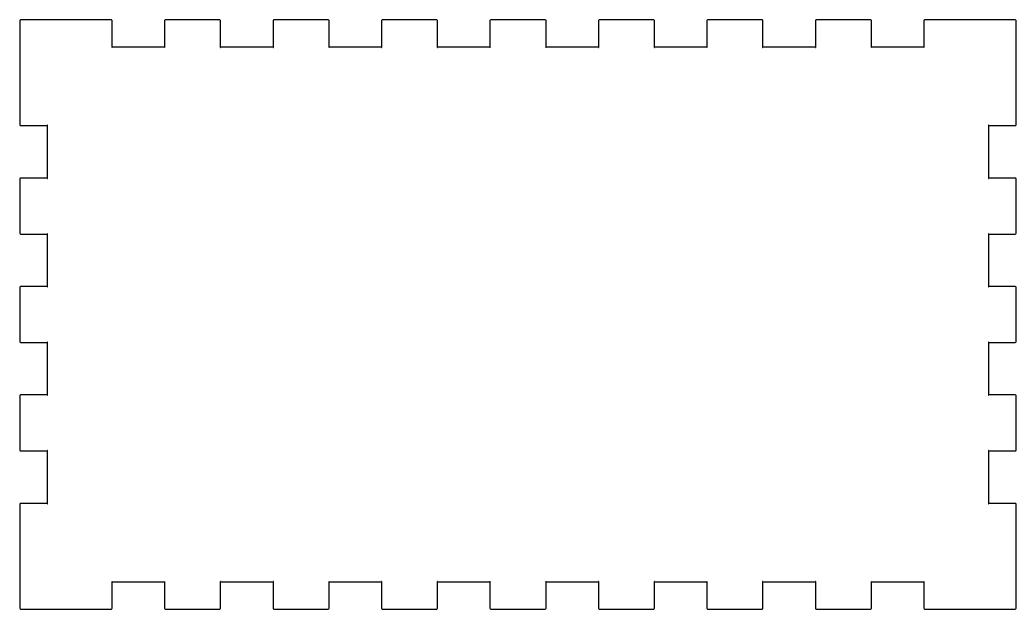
# Model space of a CAD drawing. Header units: millimetres. Extents: x 0 to 282, y 0 to 315.
# Drawn here: x 10 to 120.2, y 88.4 to 153.6 of the extents above; entities that cross this region are included whole.
import ezdxf

# ---------------------------------------------------------------- set-up
doc = ezdxf.new("R2010")
doc.units = ezdxf.units.MM
doc.header["$MEASUREMENT"] = 0
doc.layers.add('Waste-Warriors-Laser-Cut-Box v2_0', color=7, linetype='Continuous')

msp = doc.modelspace()

# ---------------------------------------------------------------- linework, layer by layer
at = {"layer": 'Waste-Warriors-Laser-Cut-Box v2_0'}
for p, q in [((10.0294, 153.571), (10.0004, 153.518)), ((10.0004, 153.518), (10.0004, 153.5)), ((10.0004, 153.5), (10.0004, 150.5)), ((10.0817, 153.6), (10.0294, 153.571)), ((10.0996, 153.6), (10.0817, 153.6)), ((13.0996, 153.6), (10.0996, 153.6)), ((20.1001, 153.6), (13.0996, 153.6)), ((20.1166, 153.6), (20.1001, 153.6)), ((20.1704, 153.571), (20.1166, 153.6)), ((20.2007, 153.518), (20.1704, 153.571)), ((20.2007, 153.5), (20.2007, 153.518)), ((20.2007, 150.6), (20.2007, 153.5)), ((26.0284, 153.571), (25.9994, 153.518)), ((25.9994, 153.518), (25.9994, 153.5)), ((25.9994, 153.5), (25.9994, 150.6)), ((26.0821, 153.6), (26.0284, 153.571)), ((26.1001, 153.6), (26.0821, 153.6)), ((32.1, 153.6), (26.1001, 153.6)), ((32.1166, 153.6), (32.1, 153.6)), ((32.1703, 153.571), (32.1166, 153.6)), ((32.2006, 153.518), (32.1703, 153.571)), ((32.2006, 153.5), (32.2006, 153.518)), ((32.2006, 150.6), (32.2006, 153.5)), ((38.0298, 153.571), (38.0009, 153.518)), ((38.0009, 153.518), (38.0009, 153.5)), ((38.0009, 153.5), (38.0009, 150.6)), ((38.082, 153.6), (38.0298, 153.571)), ((38.1, 153.6), (38.082, 153.6)), ((44.1, 153.6), (38.1, 153.6)), ((44.1166, 153.6), (44.1, 153.6)), ((44.1702, 153.571), (44.1166, 153.6)), ((44.1992, 153.518), (44.1702, 153.571)), ((44.1992, 153.5), (44.1992, 153.518)), ((44.1992, 150.6), (44.1992, 153.5)), ((50.0285, 153.571), (49.9992, 153.518)), ((49.9992, 153.518), (49.9992, 153.5)), ((49.9992, 153.5), (49.9992, 150.6)), ((50.0821, 153.6), (50.0285, 153.571)), ((50.1001, 153.6), (50.0821, 153.6)), ((56.0998, 153.6), (50.1001, 153.6)), ((56.1164, 153.6), (56.0998, 153.6)), ((56.1703, 153.571), (56.1164, 153.6)), ((56.2007, 153.518), (56.1703, 153.571)), ((56.2007, 153.5), (56.2007, 153.518)), ((56.2007, 150.6), (56.2007, 153.5)), ((62.0282, 153.571), (61.9993, 153.518)), ((61.9993, 153.518), (61.9993, 153.5)), ((61.9993, 153.5), (61.9993, 150.6)), ((62.0818, 153.6), (62.0282, 153.571)), ((62.0998, 153.6), (62.0818, 153.6)), ((68.0999, 153.6), (62.0998, 153.6)), ((68.1164, 153.6), (68.0999, 153.6)), ((68.1701, 153.571), (68.1164, 153.6)), ((68.2004, 153.518), (68.1701, 153.571)), ((68.2004, 153.5), (68.2004, 153.518)), ((68.2004, 150.6), (68.2004, 153.5)), ((74.0297, 153.571), (74.0008, 153.518)), ((74.0008, 153.518), (74.0008, 153.5)), ((74.0008, 153.5), (74.0008, 150.6)), ((74.0819, 153.6), (74.0297, 153.571)), ((74.0999, 153.6), (74.0819, 153.6)), ((80.1, 153.6), (74.0999, 153.6)), ((80.1165, 153.6), (80.1, 153.6)), ((80.1702, 153.571), (80.1165, 153.6)), ((80.2005, 153.518), (80.1702, 153.571)), ((80.2005, 153.5), (80.2005, 153.518)), ((80.2005, 150.6), (80.2005, 153.5)), ((86.0294, 153.571), (86.0005, 153.518)), ((86.0005, 153.518), (86.0005, 153.5)), ((86.0005, 153.5), (86.0005, 150.6)), ((86.082, 153.6), (86.0294, 153.571)), ((86.1, 153.6), (86.082, 153.6)), ((92.0997, 153.6), (86.1, 153.6)), ((92.1163, 153.6), (92.0997, 153.6)), ((92.1702, 153.571), (92.1163, 153.6)), ((92.2002, 153.518), (92.1702, 153.571)), ((92.2002, 153.5), (92.2002, 153.518)), ((92.2002, 150.6), (92.2002, 153.5)), ((98.0295, 153.571), (98.0006, 153.518)), ((98.0006, 153.518), (98.0006, 153.5)), ((98.0006, 153.5), (98.0006, 150.6)), ((98.0818, 153.6), (98.0295, 153.571)), ((98.0997, 153.6), (98.0818, 153.6)), ((104.1, 153.6), (98.0997, 153.6)), ((104.116, 153.6), (104.1, 153.6)), ((104.17, 153.571), (104.116, 153.6)), ((104.2, 153.518), (104.17, 153.571)), ((104.2, 153.5), (104.2, 153.518)), ((104.2, 150.6), (104.2, 153.5)), ((110.03, 153.571), (110.001, 153.518)), ((110.001, 153.518), (110.001, 153.5)), ((110.001, 153.5), (110.001, 150.6)), ((110.082, 153.6), (110.03, 153.571)), ((110.1, 153.6), (110.082, 153.6)), ((117.1, 153.6), (110.1, 153.6)), ((120.1, 153.6), (117.1, 153.6)), ((120.117, 153.6), (120.1, 153.6)), ((120.171, 153.571), (120.117, 153.6)), ((120.2, 153.518), (120.171, 153.571)), ((120.2, 153.5), (120.2, 153.518)), ((120.2, 150.5), (120.2, 153.5)), ((10.0004, 150.5), (10.0004, 142)), ((20.1896, 150.6), (20.1579, 150.586)), ((20.1579, 150.586), (20.1621, 150.563)), ((20.1621, 150.563), (20.1855, 150.559)), ((20.1855, 150.559), (20.2007, 150.591)), ((20.2007, 150.6), (20.1896, 150.6)), ((20.2007, 150.591), (20.2007, 150.6)), ((25.9994, 150.6), (20.2007, 150.6)), ((25.9994, 150.6), (25.9994, 150.591)), ((26.0091, 150.6), (25.9994, 150.6)), ((25.9994, 150.591), (26.0132, 150.559)), ((26.0408, 150.586), (26.0091, 150.6)), ((26.0132, 150.559), (26.0367, 150.563)), ((26.0367, 150.563), (26.0408, 150.586)), ((32.1896, 150.6), (32.1579, 150.586)), ((32.1579, 150.586), (32.162, 150.563)), ((32.162, 150.563), (32.1855, 150.559)), ((32.1855, 150.559), (32.2006, 150.591)), ((32.2006, 150.6), (32.1896, 150.6)), ((32.2006, 150.591), (32.2006, 150.6)), ((38.0009, 150.6), (32.2006, 150.6)), ((38.0009, 150.6), (38.0009, 150.591)), ((38.0104, 150.6), (38.0009, 150.6)), ((38.0009, 150.591), (38.0146, 150.559)), ((38.0421, 150.586), (38.0104, 150.6)), ((38.0146, 150.559), (38.0379, 150.563)), ((38.0379, 150.563), (38.0421, 150.586)), ((44.1882, 150.6), (44.1565, 150.586)), ((44.1565, 150.586), (44.1621, 150.563)), ((44.1621, 150.563), (44.184, 150.559)), ((44.184, 150.559), (44.1992, 150.591)), ((44.1992, 150.6), (44.1882, 150.6)), ((44.1992, 150.591), (44.1992, 150.6)), ((49.9992, 150.6), (44.1992, 150.6)), ((50.0091, 150.6), (49.9992, 150.6)), ((49.9992, 150.6), (49.9992, 150.591)), ((49.9992, 150.591), (50.0133, 150.559)), ((50.0408, 150.586), (50.0091, 150.6)), ((50.0133, 150.559), (50.0366, 150.563)), ((50.0366, 150.563), (50.0408, 150.586)), ((56.1894, 150.6), (56.158, 150.586)), ((56.158, 150.586), (56.1619, 150.563)), ((56.1619, 150.563), (56.1855, 150.559)), ((56.1855, 150.559), (56.2007, 150.591)), ((56.2007, 150.6), (56.1894, 150.6)), ((56.2007, 150.591), (56.2007, 150.6)), ((61.9993, 150.6), (56.2007, 150.6)), ((61.9993, 150.6), (61.9993, 150.591)), ((62.0088, 150.6), (61.9993, 150.6)), ((61.9993, 150.591), (62.013, 150.559)), ((62.0406, 150.586), (62.0088, 150.6)), ((62.013, 150.559), (62.0367, 150.563)), ((62.0367, 150.563), (62.0406, 150.586)), ((68.1895, 150.6), (68.1577, 150.586)), ((68.1577, 150.586), (68.162, 150.563)), ((68.162, 150.563), (68.1852, 150.559)), ((68.1852, 150.559), (68.2004, 150.591)), ((68.2004, 150.6), (68.1895, 150.6)), ((74.0008, 150.6), (68.2004, 150.6)), ((68.2004, 150.591), (68.2004, 150.6)), ((74.0103, 150.6), (74.0008, 150.6)), ((74.0008, 150.6), (74.0008, 150.591)), ((74.0008, 150.591), (74.0145, 150.559)), ((74.0421, 150.586), (74.0103, 150.6)), ((74.0145, 150.559), (74.0378, 150.563)), ((74.0378, 150.563), (74.0421, 150.586)), ((80.1896, 150.6), (80.1578, 150.586)), ((80.1578, 150.586), (80.1617, 150.563)), ((80.1617, 150.563), (80.1853, 150.559)), ((80.1853, 150.559), (80.2005, 150.591)), ((80.2005, 150.6), (80.1896, 150.6)), ((80.2005, 150.591), (80.2005, 150.6)), ((86.0005, 150.6), (80.2005, 150.6)), ((86.0104, 150.6), (86.0005, 150.6)), ((86.0005, 150.6), (86.0005, 150.591)), ((86.0005, 150.591), (86.0143, 150.559)), ((86.0418, 150.586), (86.0104, 150.6)), ((86.0143, 150.559), (86.0379, 150.563)), ((86.0379, 150.563), (86.0418, 150.586)), ((92.1893, 150.6), (92.1576, 150.586)), ((92.1576, 150.586), (92.1618, 150.563)), ((92.1618, 150.563), (92.1854, 150.559)), ((92.1854, 150.559), (92.2002, 150.591)), ((92.2002, 150.6), (92.1893, 150.6)), ((98.0006, 150.6), (92.2002, 150.6)), ((92.2002, 150.591), (92.2002, 150.6)), ((98.0006, 150.6), (98.0006, 150.591)), ((98.0101, 150.6), (98.0006, 150.6)), ((98.0006, 150.591), (98.0144, 150.559)), ((98.0419, 150.586), (98.0101, 150.6)), ((98.0144, 150.559), (98.0377, 150.563)), ((98.0377, 150.563), (98.0419, 150.586)), ((104.189, 150.6), (104.158, 150.586)), ((104.158, 150.586), (104.162, 150.563)), ((104.162, 150.563), (104.185, 150.559)), ((104.185, 150.559), (104.2, 150.591)), ((104.2, 150.6), (104.189, 150.6)), ((110.001, 150.6), (104.2, 150.6)), ((104.2, 150.591), (104.2, 150.6)), ((110.01, 150.6), (110.001, 150.6)), ((110.001, 150.6), (110.001, 150.591)), ((110.001, 150.591), (110.014, 150.559)), ((110.042, 150.586), (110.01, 150.6)), ((110.014, 150.559), (110.038, 150.563)), ((110.038, 150.563), (110.042, 150.586)), ((120.2, 142), (120.2, 150.5)), ((10.0004, 142), (10.0004, 141.984)), ((10.0004, 141.984), (10.0294, 141.93)), ((10.0294, 141.93), (10.0817, 141.899)), ((10.0817, 141.899), (10.0996, 141.899)), ((10.0996, 141.899), (13.0004, 141.899)), ((13.0142, 141.942), (13.0004, 141.911)), ((13.0004, 141.911), (13.0004, 141.899)), ((13.0004, 141.899), (13.0101, 141.899)), ((13.0004, 141.899), (13.0004, 136.101)), ((13.0101, 141.899), (13.0418, 141.914)), ((13.0376, 141.938), (13.0142, 141.942)), ((13.0418, 141.914), (13.0376, 141.938)), ((117.162, 141.938), (117.157, 141.914)), ((117.157, 141.914), (117.189, 141.899)), ((117.184, 141.942), (117.162, 141.938)), ((117.199, 141.911), (117.184, 141.942)), ((117.189, 141.899), (117.199, 141.899)), ((117.199, 141.899), (117.199, 141.911)), ((117.199, 136.101), (117.199, 141.899)), ((117.199, 141.899), (120.1, 141.899)), ((120.1, 141.899), (120.117, 141.899)), ((120.117, 141.899), (120.171, 141.93)), ((120.171, 141.93), (120.2, 141.984)), ((120.2, 141.984), (120.2, 142)), ((10.0294, 136.072), (10.0004, 136.018)), ((10.0004, 136.018), (10.0004, 136)), ((10.0004, 136), (10.0004, 130)), ((10.0817, 136.101), (10.0294, 136.072)), ((10.0996, 136.101), (10.0817, 136.101)), ((13.0004, 136.101), (10.0996, 136.101)), ((13.0004, 136.101), (13.0004, 136.091)), ((13.0101, 136.101), (13.0004, 136.101)), ((13.0004, 136.091), (13.0142, 136.059)), ((13.0418, 136.087), (13.0101, 136.101)), ((13.0142, 136.059), (13.0376, 136.063)), ((13.0376, 136.063), (13.0418, 136.087)), ((117.189, 136.101), (117.157, 136.087)), ((117.157, 136.087), (117.162, 136.063)), ((117.162, 136.063), (117.184, 136.059)), ((117.184, 136.059), (117.199, 136.091)), ((117.199, 136.101), (117.189, 136.101)), ((120.1, 136.101), (117.199, 136.101)), ((117.199, 136.091), (117.199, 136.101)), ((120.117, 136.101), (120.1, 136.101)), ((120.171, 136.072), (120.117, 136.101)), ((120.2, 136.018), (120.171, 136.072)), ((120.2, 136), (120.2, 136.018)), ((120.2, 130), (120.2, 136)), ((10.0004, 130), (10.0004, 129.983)), ((10.0004, 129.983), (10.0294, 129.93)), ((10.0294, 129.93), (10.0817, 129.899)), ((10.0817, 129.899), (10.0996, 129.899)), ((10.0996, 129.899), (13.0004, 129.899)), ((13.0142, 129.942), (13.0004, 129.91)), ((13.0004, 129.91), (13.0004, 129.899)), ((13.0004, 129.899), (13.0004, 124.101)), ((13.0004, 129.899), (13.0101, 129.899)), ((13.0101, 129.899), (13.0418, 129.915)), ((13.0376, 129.938), (13.0142, 129.942)), ((13.0418, 129.915), (13.0376, 129.938)), ((117.162, 129.938), (117.157, 129.915)), ((117.157, 129.915), (117.189, 129.899)), ((117.184, 129.942), (117.162, 129.938)), ((117.199, 129.91), (117.184, 129.942)), ((117.189, 129.899), (117.199, 129.899)), ((117.199, 129.899), (117.199, 129.91)), ((117.199, 129.899), (120.1, 129.899)), ((117.199, 124.101), (117.199, 129.899)), ((120.1, 129.899), (120.117, 129.899)), ((120.117, 129.899), (120.171, 129.93)), ((120.171, 129.93), (120.2, 129.983)), ((120.2, 129.983), (120.2, 130)), ((10.0294, 124.072), (10.0004, 124.018)), ((10.0004, 124.018), (10.0004, 124)), ((10.0004, 124), (10.0004, 118)), ((10.0817, 124.101), (10.0294, 124.072)), ((10.0996, 124.101), (10.0817, 124.101)), ((13.0004, 124.101), (10.0996, 124.101)), ((13.0004, 124.101), (13.0004, 124.091)), ((13.0101, 124.101), (13.0004, 124.101)), ((13.0004, 124.091), (13.0142, 124.059)), ((13.0418, 124.087), (13.0101, 124.101)), ((13.0142, 124.059), (13.0376, 124.063)), ((13.0376, 124.063), (13.0418, 124.087)), ((117.189, 124.101), (117.157, 124.087)), ((117.157, 124.087), (117.162, 124.063)), ((117.162, 124.063), (117.184, 124.059)), ((117.184, 124.059), (117.199, 124.091)), ((117.199, 124.101), (117.189, 124.101)), ((117.199, 124.091), (117.199, 124.101)), ((120.1, 124.101), (117.199, 124.101)), ((120.117, 124.101), (120.1, 124.101)), ((120.171, 124.072), (120.117, 124.101)), ((120.2, 124.018), (120.171, 124.072)), ((120.2, 124), (120.2, 124.018)), ((120.2, 118), (120.2, 124)), ((10.0004, 118), (10.0004, 117.983)), ((10.0004, 117.983), (10.0294, 117.93)), ((10.0294, 117.93), (10.0817, 117.899)), ((13.0142, 117.942), (13.0004, 117.91)), ((13.0101, 117.899), (13.0418, 117.915)), ((13.0376, 117.938), (13.0142, 117.942)), ((13.0418, 117.915), (13.0376, 117.938)), ((117.162, 117.938), (117.157, 117.915)), ((117.157, 117.915), (117.189, 117.899)), ((117.184, 117.942), (117.162, 117.938)), ((117.199, 117.91), (117.184, 117.942)), ((120.117, 117.899), (120.171, 117.93)), ((120.171, 117.93), (120.2, 117.983)), ((120.2, 117.983), (120.2, 118)), ((10.0817, 117.899), (10.0996, 117.899)), ((10.0996, 117.899), (13.0004, 117.899)), ((13.0004, 117.91), (13.0004, 117.899)), ((13.0004, 117.899), (13.0004, 112.101)), ((13.0004, 117.899), (13.0101, 117.899)), ((117.189, 117.899), (117.199, 117.899)), ((117.199, 117.899), (117.199, 117.91)), ((117.199, 112.101), (117.199, 117.899)), ((117.199, 117.899), (120.1, 117.899)), ((120.1, 117.899), (120.117, 117.899)), ((10.0294, 112.072), (10.0004, 112.018)), ((10.0004, 112.018), (10.0004, 112)), ((10.0004, 112), (10.0004, 106)), ((10.0817, 112.101), (10.0294, 112.072)), ((10.0996, 112.101), (10.0817, 112.101)), ((13.0004, 112.101), (10.0996, 112.101)), ((13.0101, 112.101), (13.0004, 112.101)), ((13.0004, 112.101), (13.0004, 112.091)), ((13.0004, 112.091), (13.0142, 112.059)), ((13.0418, 112.087), (13.0101, 112.101)), ((13.0142, 112.059), (13.0376, 112.063)), ((13.0376, 112.063), (13.0418, 112.087)), ((117.189, 112.101), (117.157, 112.087)), ((117.157, 112.087), (117.162, 112.063)), ((117.162, 112.063), (117.184, 112.059)), ((117.184, 112.059), (117.199, 112.091)), ((117.199, 112.101), (117.189, 112.101)), ((117.199, 112.091), (117.199, 112.101)), ((120.1, 112.101), (117.199, 112.101)), ((120.117, 112.101), (120.1, 112.101)), ((120.171, 112.072), (120.117, 112.101)), ((120.2, 112.018), (120.171, 112.072)), ((120.2, 112), (120.2, 112.018)), ((120.2, 106), (120.2, 112)), ((10.0004, 106), (10.0004, 105.984)), ((10.0004, 105.984), (10.0294, 105.93)), ((10.0294, 105.93), (10.0817, 105.9)), ((10.0817, 105.9), (10.0996, 105.9)), ((10.0996, 105.9), (13.0004, 105.9)), ((13.0142, 105.942), (13.0004, 105.911)), ((13.0004, 105.911), (13.0004, 105.9)), ((13.0004, 105.9), (13.0101, 105.9)), ((13.0004, 105.9), (13.0004, 100.099)), ((13.0101, 105.9), (13.0418, 105.914)), ((13.0376, 105.938), (13.0142, 105.942)), ((13.0418, 105.914), (13.0376, 105.938)), ((117.162, 105.938), (117.157, 105.914)), ((117.157, 105.914), (117.189, 105.9)), ((117.184, 105.942), (117.162, 105.938)), ((117.199, 105.911), (117.184, 105.942)), ((117.189, 105.9), (117.199, 105.9)), ((117.199, 105.9), (117.199, 105.911)), ((117.199, 100.099), (117.199, 105.9)), ((117.199, 105.9), (120.1, 105.9)), ((120.1, 105.9), (120.117, 105.9)), ((120.117, 105.9), (120.171, 105.93)), ((120.171, 105.93), (120.2, 105.984)), ((120.2, 105.984), (120.2, 106)), ((10.0294, 100.07), (10.0004, 100.018)), ((10.0004, 100.018), (10.0004, 100)), ((10.0004, 100), (10.0004, 91.5003)), ((10.0817, 100.099), (10.0294, 100.07)), ((10.0996, 100.099), (10.0817, 100.099)), ((13.0004, 100.099), (10.0996, 100.099)), ((13.0004, 100.099), (13.0004, 100.09)), ((13.0101, 100.099), (13.0004, 100.099)), ((13.0004, 100.09), (13.0142, 100.058)), ((13.0418, 100.086), (13.0101, 100.099)), ((13.0142, 100.058), (13.0376, 100.062)), ((13.0376, 100.062), (13.0418, 100.086)), ((117.189, 100.099), (117.157, 100.086)), ((117.157, 100.086), (117.162, 100.062)), ((117.162, 100.062), (117.184, 100.058)), ((117.184, 100.058), (117.199, 100.09)), ((117.199, 100.099), (117.189, 100.099)), ((117.199, 100.09), (117.199, 100.099)), ((120.1, 100.099), (117.199, 100.099)), ((120.117, 100.099), (120.1, 100.099)), ((120.171, 100.07), (120.117, 100.099)), ((120.2, 100.018), (120.171, 100.07)), ((120.2, 100), (120.2, 100.018)), ((120.2, 91.5003), (120.2, 100)), ((10.0004, 91.5003), (10.0004, 88.5003)), ((120.2, 88.5003), (120.2, 91.5003)), ((20.1621, 91.4382), (20.1579, 91.415)), ((20.1579, 91.415), (20.1896, 91.3998)), ((20.1855, 91.4425), (20.1621, 91.4382)), ((20.2007, 91.4107), (20.1855, 91.4425)), ((20.1896, 91.3998), (20.2007, 91.3998)), ((20.2007, 91.3998), (20.2007, 91.4107)), ((20.2007, 91.3998), (25.9994, 91.3998)), ((20.2007, 88.5003), (20.2007, 91.3998)), ((26.0132, 91.4425), (25.9994, 91.4107)), ((25.9994, 91.4107), (25.9994, 91.3998)), ((25.9994, 91.3998), (26.0091, 91.3998)), ((25.9994, 91.3998), (25.9994, 88.5003)), ((26.0091, 91.3998), (26.0408, 91.415)), ((26.0367, 91.4382), (26.0132, 91.4425)), ((26.0408, 91.415), (26.0367, 91.4382)), ((32.162, 91.4382), (32.1579, 91.415)), ((32.1579, 91.415), (32.1896, 91.3998)), ((32.1855, 91.4425), (32.162, 91.4382)), ((32.2006, 91.4107), (32.1855, 91.4425)), ((32.1896, 91.3998), (32.2006, 91.3998)), ((32.2006, 91.3998), (32.2006, 91.4107)), ((32.2006, 88.5003), (32.2006, 91.3998)), ((32.2006, 91.3998), (38.0009, 91.3998)), ((38.0146, 91.4425), (38.0009, 91.4107)), ((38.0009, 91.4107), (38.0009, 91.3998)), ((38.0009, 91.3998), (38.0009, 88.5003)), ((38.0009, 91.3998), (38.0104, 91.3998)), ((38.0104, 91.3998), (38.0421, 91.415)), ((38.0379, 91.4382), (38.0146, 91.4425)), ((38.0421, 91.415), (38.0379, 91.4382)), ((44.1621, 91.4382), (44.1565, 91.415)), ((44.1565, 91.415), (44.1882, 91.3998)), ((44.184, 91.4425), (44.1621, 91.4382)), ((44.1992, 91.4107), (44.184, 91.4425)), ((44.1882, 91.3998), (44.1992, 91.3998)), ((44.1992, 91.3998), (44.1992, 91.4107)), ((44.1992, 91.3998), (49.9992, 91.3998)), ((44.1992, 88.5003), (44.1992, 91.3998)), ((50.0133, 91.4425), (49.9992, 91.4107)), ((49.9992, 91.4107), (49.9992, 91.3998)), ((49.9992, 91.3998), (50.0091, 91.3998)), ((49.9992, 91.3998), (49.9992, 88.5003)), ((50.0091, 91.3998), (50.0408, 91.415)), ((50.0366, 91.4382), (50.0133, 91.4425)), ((50.0408, 91.415), (50.0366, 91.4382)), ((56.1619, 91.4382), (56.158, 91.415)), ((56.158, 91.415), (56.1894, 91.3998)), ((56.1855, 91.4425), (56.1619, 91.4382)), ((56.2007, 91.4107), (56.1855, 91.4425)), ((56.1894, 91.3998), (56.2007, 91.3998)), ((56.2007, 91.3998), (56.2007, 91.4107)), ((56.2007, 91.3998), (61.9993, 91.3998)), ((56.2007, 88.5003), (56.2007, 91.3998)), ((62.013, 91.4425), (61.9993, 91.4107)), ((61.9993, 91.4107), (61.9993, 91.3998)), ((61.9993, 91.3998), (62.0088, 91.3998)), ((61.9993, 91.3998), (61.9993, 88.5003)), ((62.0088, 91.3998), (62.0406, 91.415)), ((62.0367, 91.4382), (62.013, 91.4425)), ((62.0406, 91.415), (62.0367, 91.4382)), ((68.162, 91.4382), (68.1577, 91.415)), ((68.1577, 91.415), (68.1895, 91.3998)), ((68.1852, 91.4425), (68.162, 91.4382)), ((68.2004, 91.4107), (68.1852, 91.4425)), ((68.1895, 91.3998), (68.2004, 91.3998)), ((68.2004, 91.3998), (68.2004, 91.4107)), ((68.2004, 91.3998), (74.0008, 91.3998)), ((68.2004, 88.5003), (68.2004, 91.3998)), ((74.0145, 91.4425), (74.0008, 91.4107)), ((74.0008, 91.4107), (74.0008, 91.3998)), ((74.0008, 91.3998), (74.0103, 91.3998)), ((74.0008, 91.3998), (74.0008, 88.5003)), ((74.0103, 91.3998), (74.0421, 91.415)), ((74.0378, 91.4382), (74.0145, 91.4425)), ((74.0421, 91.415), (74.0378, 91.4382)), ((80.1617, 91.4382), (80.1578, 91.415)), ((80.1578, 91.415), (80.1896, 91.3998)), ((80.1853, 91.4425), (80.1617, 91.4382)), ((80.2005, 91.4107), (80.1853, 91.4425)), ((80.1896, 91.3998), (80.2005, 91.3998)), ((80.2005, 91.3998), (80.2005, 91.4107)), ((80.2005, 88.5003), (80.2005, 91.3998)), ((80.2005, 91.3998), (86.0005, 91.3998)), ((86.0143, 91.4425), (86.0005, 91.4107)), ((86.0005, 91.4107), (86.0005, 91.3998)), ((86.0005, 91.3998), (86.0104, 91.3998)), ((86.0005, 91.3998), (86.0005, 88.5003)), ((86.0104, 91.3998), (86.0418, 91.415)), ((86.0379, 91.4382), (86.0143, 91.4425)), ((86.0418, 91.415), (86.0379, 91.4382)), ((92.1618, 91.4382), (92.1576, 91.415)), ((92.1576, 91.415), (92.1893, 91.3998)), ((92.1854, 91.4425), (92.1618, 91.4382)), ((92.2002, 91.4107), (92.1854, 91.4425)), ((92.1893, 91.3998), (92.2002, 91.3998)), ((92.2002, 91.3998), (92.2002, 91.4107)), ((92.2002, 88.5003), (92.2002, 91.3998)), ((92.2002, 91.3998), (98.0006, 91.3998)), ((98.0144, 91.4425), (98.0006, 91.4107)), ((98.0006, 91.4107), (98.0006, 91.3998)), ((98.0006, 91.3998), (98.0101, 91.3998)), ((98.0006, 91.3998), (98.0006, 88.5003)), ((98.0101, 91.3998), (98.0419, 91.415)), ((98.0377, 91.4382), (98.0144, 91.4425)), ((98.0419, 91.415), (98.0377, 91.4382)), ((104.162, 91.4382), (104.158, 91.415)), ((104.158, 91.415), (104.189, 91.3998)), ((104.185, 91.4425), (104.162, 91.4382)), ((104.2, 91.4107), (104.185, 91.4425)), ((104.189, 91.3998), (104.2, 91.3998)), ((104.2, 91.3998), (104.2, 91.4107)), ((104.2, 91.3998), (110.001, 91.3998)), ((104.2, 88.5003), (104.2, 91.3998)), ((110.014, 91.4425), (110.001, 91.4107)), ((110.001, 91.4107), (110.001, 91.3998)), ((110.001, 91.3998), (110.001, 88.5003)), ((110.001, 91.3998), (110.01, 91.3998)), ((110.01, 91.3998), (110.042, 91.415)), ((110.038, 91.4382), (110.014, 91.4425)), ((110.042, 91.415), (110.038, 91.4382)), ((10.0004, 88.5003), (10.0004, 88.4837)), ((10.0004, 88.4837), (10.0294, 88.4301)), ((10.0294, 88.4301), (10.0817, 88.3998)), ((10.0817, 88.3998), (10.0996, 88.3998)), ((10.0996, 88.3998), (13.0996, 88.3998)), ((13.0996, 88.3998), (20.1001, 88.3998)), ((20.1001, 88.3998), (20.1166, 88.3998)), ((20.1166, 88.3998), (20.1704, 88.4301)), ((20.1704, 88.4301), (20.2007, 88.4837)), ((20.2007, 88.4837), (20.2007, 88.5003)), ((25.9994, 88.5003), (25.9994, 88.4837)), ((25.9994, 88.4837), (26.0284, 88.4301)), ((26.0284, 88.4301), (26.0821, 88.3998)), ((26.0821, 88.3998), (26.1001, 88.3998)), ((26.1001, 88.3998), (32.1, 88.3998)), ((32.1, 88.3998), (32.1166, 88.3998)), ((32.1166, 88.3998), (32.1703, 88.4301)), ((32.1703, 88.4301), (32.2006, 88.4837)), ((32.2006, 88.4837), (32.2006, 88.5003)), ((38.0009, 88.5003), (38.0009, 88.4837)), ((38.0009, 88.4837), (38.0298, 88.4301)), ((38.0298, 88.4301), (38.082, 88.3998)), ((38.082, 88.3998), (38.1, 88.3998)), ((38.1, 88.3998), (44.1, 88.3998)), ((44.1, 88.3998), (44.1166, 88.3998)), ((44.1166, 88.3998), (44.1702, 88.4301)), ((44.1702, 88.4301), (44.1992, 88.4837)), ((44.1992, 88.4837), (44.1992, 88.5003)), ((49.9992, 88.5003), (49.9992, 88.4837)), ((49.9992, 88.4837), (50.0285, 88.4301)), ((50.0285, 88.4301), (50.0821, 88.3998)), ((50.0821, 88.3998), (50.1001, 88.3998)), ((50.1001, 88.3998), (56.0998, 88.3998)), ((56.0998, 88.3998), (56.1164, 88.3998)), ((56.1164, 88.3998), (56.1703, 88.4301)), ((56.1703, 88.4301), (56.2007, 88.4837)), ((56.2007, 88.4837), (56.2007, 88.5003)), ((61.9993, 88.5003), (61.9993, 88.4837)), ((61.9993, 88.4837), (62.0282, 88.4301)), ((62.0282, 88.4301), (62.0818, 88.3998)), ((62.0818, 88.3998), (62.0998, 88.3998)), ((62.0998, 88.3998), (68.0999, 88.3998)), ((68.0999, 88.3998), (68.1164, 88.3998)), ((68.1164, 88.3998), (68.1701, 88.4301)), ((68.1701, 88.4301), (68.2004, 88.4837)), ((68.2004, 88.4837), (68.2004, 88.5003)), ((74.0008, 88.5003), (74.0008, 88.4837)), ((74.0008, 88.4837), (74.0297, 88.4301)), ((74.0297, 88.4301), (74.0819, 88.3998)), ((74.0819, 88.3998), (74.0999, 88.3998)), ((74.0999, 88.3998), (80.1, 88.3998)), ((80.1, 88.3998), (80.1165, 88.3998)), ((80.1165, 88.3998), (80.1702, 88.4301)), ((80.1702, 88.4301), (80.2005, 88.4837)), ((80.2005, 88.4837), (80.2005, 88.5003)), ((86.0005, 88.5003), (86.0005, 88.4837)), ((86.0005, 88.4837), (86.0294, 88.4301)), ((86.0294, 88.4301), (86.082, 88.3998)), ((86.082, 88.3998), (86.1, 88.3998)), ((86.1, 88.3998), (92.0997, 88.3998)), ((92.0997, 88.3998), (92.1163, 88.3998)), ((92.1163, 88.3998), (92.1702, 88.4301)), ((92.1702, 88.4301), (92.2002, 88.4837)), ((92.2002, 88.4837), (92.2002, 88.5003)), ((98.0006, 88.5003), (98.0006, 88.4837)), ((98.0006, 88.4837), (98.0295, 88.4301)), ((98.0295, 88.4301), (98.0818, 88.3998)), ((98.0818, 88.3998), (98.0997, 88.3998)), ((98.0997, 88.3998), (104.1, 88.3998)), ((104.1, 88.3998), (104.116, 88.3998)), ((104.116, 88.3998), (104.17, 88.4301)), ((104.17, 88.4301), (104.2, 88.4837)), ((104.2, 88.4837), (104.2, 88.5003)), ((110.001, 88.5003), (110.001, 88.4837)), ((110.001, 88.4837), (110.03, 88.4301)), ((110.03, 88.4301), (110.082, 88.3998)), ((110.082, 88.3998), (110.1, 88.3998)), ((110.1, 88.3998), (117.1, 88.3998)), ((117.1, 88.3998), (120.1, 88.3998)), ((120.1, 88.3998), (120.117, 88.3998)), ((120.117, 88.3998), (120.171, 88.4301)), ((120.171, 88.4301), (120.2, 88.4837)), ((120.2, 88.4837), (120.2, 88.5003))]:
    msp.add_line(p, q, dxfattribs=at)

doc.saveas('drawing.dxf')
